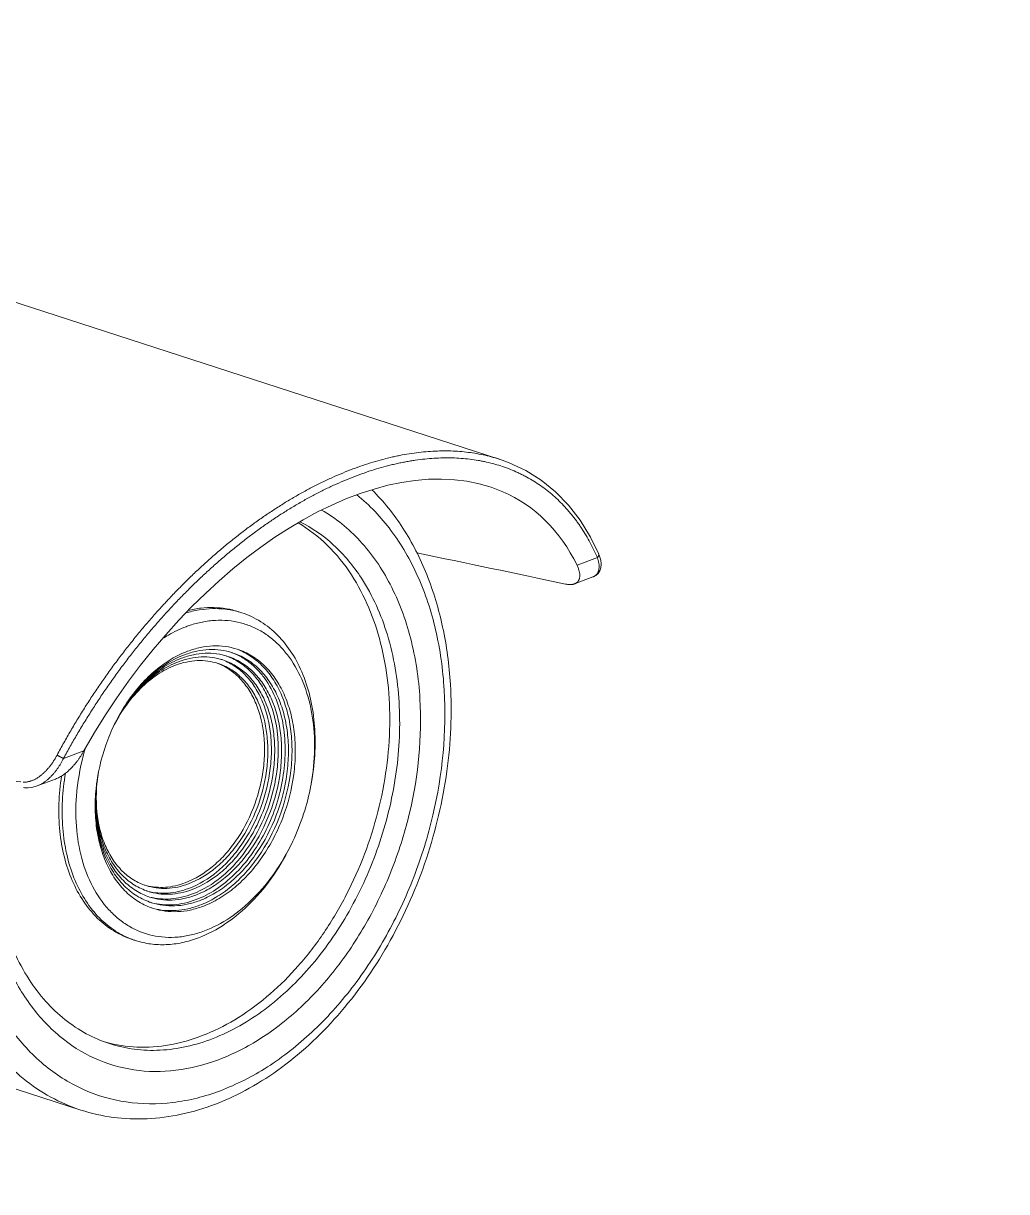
# Model space of a CAD drawing. Header units: millimetres. Extents: x 7106 to 73427, y -466 to 50348.
# Drawn here: x 32545 to 34794, y 5521 to 8191 of the extents above; entities that cross this region are included whole.
import ezdxf

# ---------------------------------------------------------------- set-up
doc = ezdxf.new("R2010")
doc.units = ezdxf.units.MM
doc.layers.add('CCTV', color=7, linetype='Continuous')
doc.layers.add('Cotas', color=1, linetype='Continuous')

# ---------------------------------------------------------------- blocks, each defined once
blk = doc.blocks.new('IB9389-HM EHM OK')
at = {"color": 1}
blk.add_wipeout([(153.89, 404.83), (155.96, 426.05), (156.41, 430.57), (156.38, 437.04), (154.93, 443.98), (151.66, 451.58), (136.79, 469.66), (121.53, 481.29), (94.57, 496.16), (65.62, 507.94), (33.52, 517.95), (-11.46, 528.22), (-52.49, 534.65), (-84.09, 537.96), (-106.97, 539.52), (-152.99, 540.53), (-202.03, 538.34), (-252.69, 531.86), (-297.24, 521.18), (-319.46, 513.13), (-338.53, 503.6), (-356.99, 489.67), (-367.65, 474.37), (-370.14, 464.51), (-370.39, 457.49), (-371.34, 415.98), (-371.37, 406.67), (-370.21, 399.19), (-366.57, 389.2), (-361.64, 380.82), (-345.8, 363.92), (-311.05, 341.89), (-286.31, 331.11), (-254.92, 320.59), (-255.02, 316.5), (-255.34, 302.48), (-258.02, 185.49), (-258.83, 150), (-261.25, 105.95), (-263.65, 65.97), (-267.7, 69.25), (-288.77, 83.54), (-314.38, 95.44), (-331.78, 100.37), (-346.48, 102.45), (-356.02, 103.05), (-371.74, 111.63), (-398.1, 120.21), (-407.19, 122.9), (-435, 125.13), (-460.01, 123.05), (-487.19, 116.54), (-500.44, 111.45), (-1226.28, -124.62), (-1242.22, -129.01), (-1265.55, -141.13), (-1278.69, -152.62), (-1285.54, -160.36), (-1295.27, -174.64), (-1300.96, -185.76), (-1302.72, -190.3), (-1303.24, -195.2), (-1302.49, -198.24), (-1301.72, -200.53), (-1296.26, -202.86), (-1288.19, -205.57), (-1285.43, -206.81), (-1276.09, -205.59), (-1243.66, -198.76), (-1211.69, -192.09), (-1192.58, -188.13), (-1187.22, -187.03), (-1191.61, -196.45), (-1199.05, -216.95), (-1203.63, -234.97), (-1206.5, -251.73), (-1208.72, -285.93), (-1206.01, -324.7), (-1198.89, -360.31), (-1185.84, -399.2), (-1170.35, -431.37), (-1155.92, -454.59), (-1127.28, -489.29), (-1095.09, -516.15), (-1060.07, -534.56), (-1027.71, -542.88), (-981.44, -541.1), (-934.42, -525.17), (-753.03, -466.4), (-647.75, -432.29), (-602.86, -413.06), (-516.79, -386.79), (-423.07, -359.43), (-383.58, -342.04), (-336.6, -327.61), (-275.71, -298.65), (-223.06, -265.49), (-198.09, -233.66), (-188.7, -214.42), (-180.85, -190.9), (-176.54, -170.09), (-174.57, -153.13), (-166.19, -150.42), (-157.02, -147.45), (-150.25, -145.25), (-146.9, -154.96), (-143.04, -163.12), (-138.3, -171.93), (-136.48, -175.46), (-123.77, -175.7), (-93.08, -174.26), (-59.88, -168.58), (-31.24, -157.53), (-18.9, -148.35), (-14, -142.61), (-9.34, -133.7), (-7.78, -126.86), (-5.99, -99.44), (-1.62, -26.96), (2.89, 48.04), (5.79, 96.19), (9.34, 144.52), (19.13, 244.78), (24.88, 303.7), (37.62, 306.01), (72.04, 314.52), (99.9, 324.84), (123.27, 337.84), (141.05, 354.34), (148.33, 366.83), (151.56, 380.99)], dxfattribs=at)
at = {"layer": 'Cotas', "color": 1, "lineweight": 13}
for points in [[(-1238.98, -127.84), (-502.61, 110.76, -0.002174), (-500.44, 111.45, -0.011406), (-486.71, 115.46), (-486.5, 115.52, -0.014665), (-471.57, 119.04, 0.006322), (-470.78, 119.2, -0.015459), (-456.97, 121.56, 0.000399), (-455.25, 121.79, -0.015211), (-442.95, 123.03, -0.004884), (-439.76, 123.22, -0.014319), (-429.57, 123.47, -0.007799), (-424.23, 123.36, -0.010342), (-417.2, 122.96, -0.011211), (-410.72, 122.31, -0.009857), (-404.35, 121.4, -0.011566), (-398.1, 120.21, -0.01167), (-391.99, 118.76, -0.01301), (-386.01, 117.05, -0.012301), (-380.18, 115.08, -0.0119), (-374.51, 112.85, -0.011981)], [(-945.15, -330.2, -0.013196), (-945.95, -329.82, -0.010304), (-946.74, -329.4, -0.004949), (-947.53, -328.95, -0.015681), (-948.3, -328.45, -0.021529), (-949.82, -327.34, -0.015442), (-951.31, -326.09, -0.016812), (-952.74, -324.72, -0.014332), (-954.12, -323.22, -0.012587), (-955.44, -321.63, -0.01082), (-956.71, -319.94, -0.010813), (-957.91, -318.17, -0.010691), (-959.05, -316.32, -0.009717), (-960.12, -314.41, 0.004507), (-964.32, -306.73, 0.004264), (-968.69, -299.1, 0.005066), (-973.2, -291.53, 0.004565), (-977.87, -284.04, 0.004248), (-982.68, -276.62, 0.004582), (-987.62, -269.3, 0.005071), (-992.71, -262.08, 0.004252), (-997.92, -254.95, 0.004616), (-1003.26, -247.95, 0.004627), (-1008.72, -241.07, 0.005102), (-1014.3, -234.31, 0.005049), (-1019.98, -227.68, 0.005077), (-1025.77, -221.2, 0.005551), (-1031.65, -214.87, 0.005563), (-1037.63, -208.7, 0.005175), (-1043.69, -202.68, 0.005217), (-1049.83, -196.85, 0.00571), (-1056.05, -191.19, 0.005699), (-1062.33, -185.71, 0.005824), (-1068.67, -180.43, 0.005474), (-1075.06, -175.34, 0.005419), (-1081.5, -170.46, 0.005992), (-1087.98, -165.79, 0.006224), (-1094.48, -161.34, 0.006313), (-1101.01, -157.1, 0.006046), (-1107.56, -153.09, 0.006141), (-1114.12, -149.32, 0.004334), (-1117.4, -147.52, 0.003131), (-1120.69, -145.77, 0.007935), (-1127.24, -142.48, 0.007753), (-1133.78, -139.41, 0.008573), (-1140.3, -136.61, 0.008738), (-1146.79, -134.05, 0.007383), (-1153.09, -131.79, 0.008507), (-1159.35, -129.78, 0.007648), (-1165.56, -128.02, 0.009154), (-1171.72, -126.5, 0.005238), (-1174.78, -125.84, 0.004938), (-1177.82, -125.23, 0.009526), (-1183.85, -124.22, 0.010323), (-1189.81, -123.46, 0.011514), (-1195.68, -122.95, 0.009872), (-1201.47, -122.68, 0.01189), (-1207.17, -122.68, 0.012114), (-1212.77, -122.92, 0.010431), (-1218.26, -123.41, 0.011524), (-1223.64, -124.16, 0.013719), (-1228.91, -125.16, 0.011943), (-1234.06, -126.39, 0.012575), (-1239.14, -127.9), (-1245.3, -130.12), (-1255.77, -135.03), (-1265.55, -141.13), (-1274.58, -148.41), (-1282.81, -156.83), (-1290.2, -166.37), (-1296.71, -176.99), (-1301.74, -187.37)], [(-1149.02, -138.31, 0.007376), (-1155.32, -136.05, 0.00802), (-1161.59, -134.05, 0.008398), (-1167.82, -132.29, 0.005163), (-1170.91, -131.51, 0.005177), (-1173.99, -130.78, 0.003609), (-1177.05, -130.12, 0.005259), (-1180.09, -129.53, 0.005015), (-1183.12, -128.99, 0.003383), (-1186.12, -128.53, 0.011404), (-1192.08, -127.78, 0.010712), (-1197.96, -127.29, 0.010823), (-1203.74, -127.06, 0.011002), (-1209.42, -127.08, 0.011199), (-1215.01, -127.36, 0.011483), (-1220.49, -127.9, 0.012766), (-1225.86, -128.68, 0.006078), (-1228.5, -129.17, 0.006132), (-1231.11, -129.71, 0.01291), (-1236.23, -131, 0.012316), (-1241.23, -132.53, 0.014013), (-1246.09, -134.31, 0.014105), (-1250.81, -136.34, 0.006402), (-1253.12, -137.44, 0.007315), (-1255.39, -138.6, 0.014222), (-1259.82, -141.1, 0.013383), (-1264.09, -143.83, 0.013122), (-1268.22, -146.78, 0.012457), (-1272.18, -149.98, 0.013805), (-1275.98, -153.39, 0.013637), (-1279.62, -157.01, 0.01356), (-1283.08, -160.85, 0.005635), (-1284.75, -162.85, 0.007143), (-1286.37, -164.9, 0.007132), (-1287.95, -167.01, 0.008243), (-1289.48, -169.16, 0.007055), (-1290.97, -171.37, 0.007022), (-1292.41, -173.62, 0.012046), (-1295.17, -178.28, 0.012362), (-1297.75, -183.11, 0.009233), (-1300.15, -188.12, 0.002343), (-1300.97, -189.98), (-1288.14, -194.8, 0.010434), (-1288.6, -195.82, 0.013444), (-1289.01, -196.82, 0.01606), (-1289.33, -197.79, 0.016801), (-1289.59, -198.73, 0.017618), (-1289.77, -199.64, 0.023432), (-1289.88, -200.52, 0.018563), (-1289.92, -201.36, 0.020066), (-1289.87, -202.15, 0.028153), (-1289.74, -202.9)], [(-946.27, -334.35), (-947.45, -333.95), (-959.09, -329.57, -0.019842), (-960.33, -329.05, -0.019403), (-961.63, -328.41, -0.018899), (-962.9, -327.68, -0.017318), (-964.15, -326.86, -0.014234), (-965.39, -325.95, -0.014009), (-966.61, -324.95, -0.016331), (-967.79, -323.89, -0.011334), (-968.95, -322.76, -0.006757), (-970.08, -321.56, -0.008751), (-971.18, -320.29, -0.008676), (-972.24, -318.97, -0.006675), (-973.27, -317.61, -0.002465), (-974.27, -316.19, -0.008267), (-975.22, -314.73, -0.005644), (-976.15, -313.24, -0.008098), (-977.03, -311.72), (-964.2, -316.54, 0.004555), (-968.38, -308.95, 0.004534), (-972.7, -301.42, 0.004816), (-977.18, -293.94, 0.004812), (-981.8, -286.54, 0.003289), (-984.17, -282.86, 0.001995), (-986.56, -279.22, 0.002641), (-989, -275.58, 0.001969), (-991.47, -271.98, 0.003952), (-996.51, -264.84, 0.005617), (-1001.67, -257.81, 0.005141), (-1006.96, -250.89, 0.004305), (-1012.37, -244.08, 0.004313), (-1017.89, -237.41, 0.005106), (-1023.52, -230.87, 0.005133), (-1029.25, -224.46, 0.004305), (-1035.08, -218.2, 0.004332), (-1041, -212.1, 0.004794), (-1047, -206.16, 0.003943), (-1053.08, -200.39, 0.004886), (-1059.24, -194.8, 0.005827), (-1065.45, -189.39, 0.005389), (-1071.73, -184.17, 0.005434), (-1078.06, -179.14, 0.005085), (-1084.42, -174.31, 0.00621), (-1090.83, -169.7, 0.006287), (-1097.28, -165.29, 0.005247), (-1103.74, -161.1, 0.006113), (-1110.22, -157.15, 0.007157), (-1116.71, -153.41, 0.003147), (-1119.95, -151.63, 0.004423), (-1123.2, -149.91, 0.007056), (-1129.68, -146.65, 0.007178), (-1136.15, -143.62, 0.008277), (-1142.6, -140.84, 0.008134), (-1149.02, -138.31)], [(-1158.7, -147.14, 0.054242), (-1178.29, -171.37, 0.048029), (-1193.31, -200.57, 0.042566), (-1203.37, -233.76, 0.038022), (-1208.26, -269.89, 0.049285), (-1206.01, -324.7, 0.046396), (-1193.08, -379.73, 0.046498), (-1170.35, -431.37, 0.049922), (-1139.25, -476.26, 0.056759), (-1101.74, -511.45, 0.03252), (-1081.27, -524.64, 0.035432), (-1060.07, -534.56, 0.038599), (-1038.47, -541.01, 0.041593), (-1016.82, -543.84, 0.044007), (-995.51, -542.95, 0.045698), (-974.97, -538.31), (-647.75, -432.29)], [(-1149.17, -150.36, 0.063152), (-1170.77, -172.79, 0.05559), (-1187.58, -201.57, 0.048068), (-1198.91, -235.53, 0.042406), (-1204.33, -273.32, 0.07265), (-1197.19, -352.44, 0.034575), (-1185.09, -391.53, 0.034794), (-1167.86, -428.27, 0.036933), (-1146.14, -461.27, 0.04053), (-1120.79, -489.25, 0.045499), (-1092.77, -511.15, 0.052382), (-1063.17, -526.12, 0.060077), (-1033.11, -533.57, 0.066893), (-1003.75, -533.23, 0.069656), (-976.22, -525.12, 0.067629), (-951.59, -509.55, 0.061408), (-930.79, -487.09, 0.054022), (-914.63, -458.63, 0.046727), (-903.72, -425.26, 0.041335), (-898.49, -388.26, 0.01795), (-898.05, -370.27, 0.009774), (-898.36, -360.14, 0.027803), (-901.61, -329.42)], [(-1127, -159.96, 0.038641), (-1139.68, -168.63, 0.036635), (-1151.21, -179.43, 0.066164), (-1170.22, -206.77, 0.056536), (-1183.05, -240.57, 0.048642), (-1189.03, -279.07, 0.072614), (-1182.61, -350.28, 0.034528), (-1171.72, -385.45, 0.035024), (-1156.21, -418.52, 0.036934), (-1136.66, -448.22, 0.040373), (-1113.85, -473.41, 0.045453), (-1088.64, -493.11, 0.052351), (-1061.99, -506.57, 0.060223), (-1034.94, -513.29, 0.066838), (-1008.52, -512.98, 0.069817), (-983.75, -505.68, 0.067689), (-961.57, -491.66, 0.061406), (-942.85, -471.46, 0.053697), (-928.31, -445.84, 0.046858), (-918.49, -415.81, 0.041243), (-913.78, -382.51, 0.040287), (-914.62, -344.5, 0.01258), (-916.26, -331.62)], [(-1113.3, -167.32, 0.070141), (-1134.53, -182.01, 0.063051), (-1152.09, -202.9, 0.070419), (-1168.46, -238.65, 0.058986), (-1175.87, -281.1, 0.049007), (-1174.1, -324.97, 0.046008), (-1163.78, -369.15, 0.046094), (-1145.63, -410.65, 0.049595), (-1120.87, -446.68, 0.056873), (-1091.15, -474.84, 0.067274), (-1058.49, -493.22, 0.038557), (-1041.73, -498.33, 0.041871), (-1025.06, -500.58, 0.044739), (-1008.77, -499.95, 0.046034), (-993.13, -496.45, 0.045918), (-978.52, -490.17, 0.044407), (-965.04, -481.24, 0.041561), (-952.94, -469.78, 0.038344), (-942.4, -455.98, 0.070419), (-926.03, -420.23, 0.058986), (-918.61, -377.78, 0.038464), (-919.25, -343.8, 0.012186), (-920.63, -332.27)], [(-1112.14, -168.04, 0.060991), (-1130.48, -182.05, 0.05522), (-1145.85, -200.88, 0.081493), (-1164.23, -243.83, 0.035067), (-1168.76, -268.84, 0.031641), (-1169.98, -295.36, 0.029718), (-1167.88, -322.7, 0.028652), (-1162.51, -350.17, 0.0281), (-1154.01, -377.05, 0.028519), (-1142.58, -402.65, 0.02955), (-1128.54, -426.31, 0.031671), (-1112.24, -447.42, 0.072176), (-1074.6, -479.89, 0.042469), (-1054.22, -490.4, 0.048023), (-1033.51, -496.72, 0.052779), (-1012.98, -498.67, 0.056165), (-993.19, -496.2, 0.009822), (-989.95, -495.35)], [(-1301.29, -189.64, 0.031857), (-1300.98, -189.98, 0.014434), (-1301.23, -190.73, 0.012901), (-1301.46, -191.47, 0.006614), (-1301.65, -192.21, 0.01542), (-1301.81, -192.92, 0.008521), (-1301.95, -193.62, 0.008519), (-1302.04, -194.3)], [(-1301.85, -188.42, 0.039712), (-1301.79, -188.7, 0.032271), (-1301.69, -188.99)], [(-1284.07, -206.94, 0.01415), (-1283.33, -206.93, 0.020464), (-1282.55, -206.88, 0.018878), (-1281.74, -206.76, 0.012982), (-1280.89, -206.61, -0.001453), (-1187.09, -187)], [(-1302.12, -195.62, 0.016648), (-1302.1, -196.24, 0.052938), (-1301.84, -198.09)], [(-1300.02, -201.18), (-1298.2, -202.13, -0.026366), (-1298.71, -201.91, -0.022182), (-1299.18, -201.67, -0.024587), (-1299.71, -201.31, -0.029816), (-1300.19, -200.91, -0.034831), (-1300.62, -200.44, -0.023334), (-1301, -199.94, -0.013627), (-1301.26, -199.49, -0.022186), (-1301.49, -199.02)], [(-1284.77, -206.9, -0.023016), (-1285.43, -206.81, -0.032089), (-1286.05, -206.67, -0.027264), (-1286.62, -206.48), (-1298.21, -202.13), (-1298.21, -202.13)], [(-1289.53, -203.6, 0.019682), (-1289.4, -203.92, 0.019616), (-1289.25, -204.24)], [(-944.35, -330.53, 0.013502), (-943.54, -330.82, 0.026131), (-941.99, -331.25, 0.019907), (-941.12, -331.42, 0.019118), (-940.31, -331.52, 0.025298), (-939.5, -331.57, 0.019447), (-938.71, -331.58, 0.013348)], [(-937.12, -331.45, 0.000382), (-897.11, -325.56, 0.000383)], [(-1041.15, -224.98, 0.032581), (-1049.63, -222.96, 0.035233), (-1058.05, -222.13, 0.037263), (-1066.29, -222.49, 0.037315), (-1074.27, -224.05, 0.009793), (-1076.57, -224.74, 0.061654), (-1088.59, -230.36, 0.058022), (-1099.25, -238.91, 0.052055), (-1108.21, -250.15, 0.046643), (-1115.21, -263.74, 0.041229), (-1120.04, -279.27, 0.03682), (-1122.56, -296.27, 0.065245), (-1120.41, -332.59, 0.005435), (-1120.2, -333.68, 0.063638), (-1108.82, -368.8)], [(-1042.78, -223.28, 0.032504), (-1050.95, -221.81, 0.033553), (-1059.01, -221.45, 0.035702), (-1066.89, -222.2, 0.03711), (-1074.49, -224.06)], [(-1026.62, -241.05, 0.014174), (-1030.28, -238.82, 0.040997), (-1041.47, -233.51, 0.01051), (-1043.98, -232.62, 0.030378), (-1051.54, -230.6, 0.035617), (-1059.94, -229.52, 0.037563), (-1067.98, -229.68, 0.038795), (-1075.76, -231.04, 0.039972), (-1083.22, -233.57, 0.038832), (-1090.23, -237.25, 0.037795), (-1096.73, -242.04, 0.036389), (-1102.64, -247.87, 0.032824), (-1107.89, -254.68, 0.05827), (-1116.15, -270.89, 0.050088), (-1121.12, -289.9, 0.043849), (-1122.56, -310.79, 0.040446), (-1120.4, -332.58)], [(-1019.91, -410.89, -0.011204), (-1020.75, -411.19, 0.057748), (-1011.72, -407.05, 0.055653), (-1003.65, -400.8, 0.050103), (-996.76, -392.64, 0.045327), (-991.23, -382.76, 0.040066), (-987.21, -371.45, 0.03595), (-984.81, -359, 0.033008), (-984.1, -345.75, 0.030419), (-985.09, -332.07, 0.058208), (-992.04, -304.86, 0.059715), (-1004.91, -280.28, 0.032557), (-1013.15, -269.82, 0.035567), (-1022.32, -260.98, 0.039276), (-1032.15, -253.98, 0.044403), (-1042.4, -249.02, 0.037598), (-1050.44, -246.66, 0.041693), (-1058.43, -245.65, 0.043375), (-1066.24, -246, 0.045186), (-1073.71, -247.75), (-1073.74, -247.69, 0.058443), (-1082.76, -251.84, 0.056057), (-1090.83, -258.08, 0.050847), (-1097.73, -266.25, 0.045161), (-1103.26, -276.12, 0.039929), (-1107.28, -287.43, 0.035849), (-1109.68, -299.88, 0.032638), (-1110.39, -313.13, 0.031149), (-1109.4, -326.82, 0.058208), (-1102.45, -354.03, 0.059721), (-1089.58, -378.6, 0.032546), (-1081.33, -389.06, 0.035879), (-1072.17, -397.9, 0.039244), (-1062.33, -404.91, 0.04419), (-1052.08, -409.87, 0.038156), (-1044.05, -412.23, 0.041011), (-1036.06, -413.23, 0.043377), (-1028.25, -412.89, 0.045327), (-1020.75, -411.19, -0.042218), (-1027.82, -412.4, -0.040002), (-1035.11, -412.5, -0.037868), (-1042.54, -411.42, -0.035538), (-1050, -409.19, -0.044029), (-1060.11, -404.31, -0.039573), (-1069.83, -397.45, -0.035275), (-1078.89, -388.79, -0.032204), (-1087.07, -378.54, -0.058938), (-1099.95, -354.44, -0.05741), (-1107.1, -327.65, -0.030019), (-1108.28, -314.13, -0.032094), (-1107.8, -300.99, -0.073175), (-1101.95, -277.22, -0.043144), (-1096.74, -267.22, -0.049217), (-1090.18, -258.83, -0.053925), (-1082.43, -252.29, -0.056614), (-1073.71, -247.74)], [(-995.93, -295.81, 0.039534), (-1004.76, -280.75, 0.043357), (-1015.48, -267.91, 0.049257), (-1027.58, -257.92, 0.057453), (-1040.49, -251.22, 0.038329), (-1048.25, -248.95, 0.041311), (-1055.95, -247.97, 0.043524), (-1063.48, -248.3, 0.045345), (-1070.71, -249.94, 0.058649), (-1079.42, -253.94, 0.055492), (-1087.2, -259.95, 0.05022), (-1093.85, -267.83, 0.045289), (-1099.18, -277.35, 0.040127), (-1103.05, -288.26, 0.035586), (-1105.37, -300.27, 0.032664), (-1106.05, -313.04, 0.030378), (-1105.1, -326.23, 0.05802), (-1098.4, -352.47, 0.059315), (-1085.99, -376.18, 0.032052), (-1078.04, -386.26, 0.035091), (-1069.2, -394.79, 0.039107), (-1059.71, -401.54, 0.043927), (-1049.83, -406.32, 0.038329), (-1042.08, -408.59, 0.041274), (-1034.38, -409.57, 0.043595), (-1026.85, -409.23, 0.045501), (-1019.62, -407.6, -0.041413), (-1026.41, -408.75, -0.039351), (-1033.42, -408.83, -0.037127), (-1040.57, -407.79, -0.035613), (-1047.75, -405.64, -0.055338), (-1060.18, -399.26, -0.048034), (-1071.88, -389.82, -0.04225), (-1082.34, -377.71, -0.038712), (-1091.1, -363.46, -0.037056), (-1097.79, -347.7, -0.037011), (-1102.13, -331.09, -0.038288), (-1103.93, -314.35, -0.041298), (-1103.11, -298.2, -0.052185), (-1099.12, -281.68, -0.061249), (-1092.11, -267.66, -0.035189), (-1087.59, -261.85, -0.037273), (-1082.46, -256.91, -0.039516), (-1076.8, -252.94, -0.041168), (-1070.68, -249.99)], [(-1066.72, -251.89, 0.004862), (-1067.66, -252.24, -0.045688), (-1060.72, -250.61, -0.0438), (-1053.47, -250.29, -0.041393), (-1046.05, -251.22, -0.037708), (-1038.59, -253.41, -0.055532), (-1026.5, -259.63, -0.048133), (-1015.16, -268.84, -0.042203), (-1005.02, -280.66, -0.039212), (-996.57, -294.56)], [(-1018.48, -404, -0.044222), (-1025.45, -405.58, -0.043874), (-1032.69, -405.9, -0.040789), (-1040.11, -404.96, -0.037033), (-1047.57, -402.77, -0.044503), (-1057.1, -398.17, -0.039323), (-1066.23, -391.67, -0.035186), (-1074.74, -383.45, -0.032042), (-1082.39, -373.74, -0.059608), (-1094.35, -350.92, -0.058166), (-1100.8, -325.65, -0.030696), (-1101.71, -312.95, -0.03345), (-1101.05, -300.65, -0.075793), (-1095.1, -278.58, -0.045073), (-1089.96, -269.41, -0.04986), (-1083.56, -261.83, -0.055326), (-1076.07, -256.04, -0.057846), (-1067.66, -252.24, 0.056423), (-1075.73, -256.48, 0.05338), (-1082.91, -262.59, 0.047658), (-1088.98, -270.39, 0.043379), (-1093.78, -279.69, 0.073361), (-1099.17, -301.75, 0.032008), (-1099.6, -313.95, 0.030247), (-1098.5, -326.5, 0.057465), (-1091.84, -351.34, 0.059033), (-1079.89, -373.68, 0.031654), (-1072.3, -383.18, 0.035455), (-1063.89, -391.21, 0.082576), (-1045.5, -402.09, 0.035519), (-1038.6, -404.16, 0.037919), (-1031.74, -405.17, 0.038703), (-1025.01, -405.09, 0.041694), (-1018.48, -404)], [(-1017.35, -400.41, -0.045272), (-1024.04, -401.92, -0.044052), (-1031.02, -402.24, -0.040883), (-1038.15, -401.33, -0.038373), (-1045.32, -399.23, -0.083463), (-1063.26, -388.55, -0.03594), (-1071.44, -380.65, -0.032176), (-1078.8, -371.32, -0.030758), (-1085.16, -360.73, -0.087304), (-1096.49, -325.07, -0.030644), (-1097.38, -312.85, -0.032981), (-1096.74, -301.02, -0.07585), (-1091.01, -279.81, -0.044744), (-1086.07, -270.99, -0.050004), (-1079.92, -263.7, -0.054985), (-1072.71, -258.13, -0.057283), (-1064.63, -254.49, 0.056022), (-1072.39, -258.58, 0.053478), (-1079.27, -264.47, 0.048477), (-1085.09, -271.97, 0.043278), (-1089.71, -280.92, 0.073108), (-1094.86, -302.14, 0.031986), (-1095.27, -313.85, 0.029788), (-1094.2, -325.92, 0.057247), (-1087.79, -349.78, 0.059057), (-1076.29, -371.25, 0.032033), (-1069, -380.38, 0.035263), (-1060.91, -388.09, 0.082073), (-1043.24, -398.56, 0.03467), (-1036.64, -400.53, 0.037229), (-1030.06, -401.5, 0.039555), (-1023.61, -401.44, 0.040941), (-1017.35, -400.41)], [(-1063.69, -254.14, 0.004862), (-1064.65, -254.42, -0.044532), (-1057.95, -252.91, -0.043374), (-1050.98, -252.6, -0.040927), (-1043.86, -253.51, -0.037867), (-1036.68, -255.61, -0.057625), (-1024.66, -261.85, -0.049832), (-1013.41, -271.18, -0.043707), (-1003.46, -283.15, -0.039873), (-995.29, -297.18, 0.039863), (-1003.14, -283.88, 0.043004), (-1012.63, -272.55, 0.049046), (-1023.35, -263.73, 0.057026), (-1034.77, -257.81, 0.038362), (-1041.66, -255.79, 0.040995), (-1048.5, -254.92, 0.043551), (-1055.2, -255.22, 0.044694), (-1061.62, -256.67, 0.058321), (-1069.36, -260.23, 0.055612), (-1076.28, -265.58, 0.049644), (-1082.19, -272.58, 0.044471), (-1086.94, -281.04, 0.075238), (-1092.44, -301.41, 0.03257), (-1093.04, -312.76, 0.031082), (-1092.19, -324.49, 0.058327), (-1086.23, -347.82, 0.059881), (-1075.21, -368.88, 0.032066), (-1068.14, -377.85, 0.035061), (-1060.28, -385.43, 0.08333), (-1043.07, -395.68, 0.037677), (-1036.18, -397.7)], [(-1060.62, -256.37, 0.004682), (-1061.6, -256.73, 0.05701), (-1069.03, -260.68, 0.053581), (-1075.63, -266.34, 0.047959), (-1081.2, -273.56, 0.043416), (-1085.62, -282.15, 0.072812), (-1090.55, -302.52, 0.031477), (-1090.93, -313.77, 0.029636), (-1089.9, -325.34, 0.056953), (-1083.74, -348.23, 0.058769), (-1072.7, -368.82, 0.032), (-1065.7, -377.57, 0.03536), (-1057.94, -384.98, 0.082508), (-1040.99, -395, 0.034594), (-1034.69, -396.9, 0.037334), (-1028.43, -397.83, 0.039784), (-1022.28, -397.78, 0.041139), (-1016.32, -396.78, -0.044684), (-1022.64, -398.27, -0.04352), (-1029.33, -398.56, -0.041743), (-1036.18, -397.7)], [(-972.61, -336.75, 0.044946), (-977.47, -311.84, 0.003259), (-977.9, -310.37)], [(-964.2, -316.54, 0.015774), (-962.43, -319.78, 0.010306), (-961.47, -321.33, 0.011218), (-960.47, -322.83, 0.01125), (-959.43, -324.26, 0.008357), (-958.34, -325.63, 0.00858), (-957.22, -326.93, 0.010845), (-956.05, -328.15, 0.015653), (-954.69, -329.44, 0.007344), (-953.98, -330.04, 0.011648), (-953.28, -330.61, 0.018663), (-951.83, -331.66, 0.019994), (-950.35, -332.58, 0.018771), (-948.92, -333.33, 0.017704), (-947.46, -333.95)], [(-961.59, -315.33, -0.006111), (-961.87, -315.49), (-962.16, -315.65)], [(-972.53, -337.56, -0.042521), (-972.25, -359.37, -0.047982), (-975.67, -379.69, -0.055274), (-982.62, -397.55, -0.064489), (-992.76, -412.03, -0.03619), (-998.85, -417.75, -0.037861), (-1005.49, -422.39, -0.078318), (-1020.3, -428.22, -0.038075), (-1028.23, -429.34, -0.037629), (-1036.4, -429.23, -0.035768), (-1044.69, -427.91, -0.032557), (-1053.02, -425.37, -0.057804), (-1069.08, -417.04, -0.049421), (-1084.11, -404.57, -0.043527), (-1097.4, -388.57, -0.040174), (-1108.35, -369.8, 0.040136), (-1096.74, -390.07, 0.044021), (-1082.53, -407.34, 0.050024), (-1066.43, -420.79, 0.058127), (-1049.2, -429.77, 0.03762), (-1039.04, -432.75, 0.040814), (-1028.94, -434.03, 0.043791), (-1019.07, -433.59, 0.045107), (-1009.59, -431.45, 0.012823), (-1007.51, -430.77, 0.05916), (-995.85, -425.38, 0.056109), (-985.46, -417.23, 0.051234), (-976.64, -406.54, 0.045674), (-969.64, -393.61, 0.040196), (-964.65, -378.82, 0.035992), (-961.82, -362.58, 0.063895), (-962.87, -327.61)], [(-986.09, -325.87, -0.065042), (-984.58, -353.43, -0.036825), (-986.53, -366.3, -0.040754), (-990.24, -378.06, -0.046613), (-995.58, -388.35, -0.051999), (-1002.4, -396.86, -0.057885), (-1010.49, -403.34, -0.06181), (-1019.63, -407.54, 0.011204), (-1018.77, -407.3)], [(-1017.36, -403.63, -0.005429), (-1018.48, -404, 0.060993), (-1009.68, -399.9, 0.057486), (-1001.89, -393.65, 0.052146), (-995.32, -385.45, 0.046265), (-990.17, -375.52, 0.040486), (-986.61, -364.19, 0.036957), (-984.73, -351.77, 0.064925), (-986.26, -324.98, -0.064697), (-984.91, -350.42, -0.036868), (-986.74, -362.31, -0.040691), (-990.18, -373.16, -0.045472), (-995.13, -382.65, -0.051926), (-1001.43, -390.5, -0.057136), (-1008.92, -396.48, -0.060907), (-1017.37, -400.35, 0.013908), (-1016.23, -400.03)], [(-1015.14, -396.45, -0.010042), (-1016.23, -396.75), (-1016.32, -396.78, 0.059495), (-1008.29, -393.15, 0.056483), (-1001.22, -387.59, 0.051069), (-995.24, -380.31, 0.045623), (-990.49, -371.5, 0.040117), (-987.11, -361.42, 0.035855), (-985.21, -350.35, 0.063888), (-986, -326.55)], [(-1006.95, -430.51, 0.058256), (-995.66, -424.58, 0.054919), (-985.67, -415.99, 0.049604), (-977.28, -404.96, 0.043885), (-970.69, -391.81, 0.039071), (-966.12, -376.9, 0.035401), (-963.66, -360.64, 0.062673), (-965.35, -325.9)], [(-974.97, -538.31, 0.046827), (-956.06, -530.14, 0.045311), (-938.69, -518.43, 0.042388), (-923.16, -503.37, 0.039092), (-909.73, -485.23, 0.035649), (-898.65, -464.33, 0.03248), (-890.1, -441.04, 0.05707), (-881.17, -388.94, 0.014017), (-880.69, -373.7, 0.040572), (-884.44, -326.85)]]:
    blk.add_lwpolyline(points, format="xyb", dxfattribs=at)
for points in [[(-1239.14, -127.9), (-1239.08, -127.88)], [(-1302.35, -188.95), (-1303.09, -191.66)], [(-1301.73, -187.37), (-1301.73, -187.36), (-1302.35, -188.95)], [(-1303.09, -191.66), (-1303.34, -194.11), (-1303.13, -196.3), (-1302.49, -198.24), (-1301.43, -199.89), (-1300.02, -201.18)], [(-946.28, -334.35), (-943.98, -334.9), (-941.72, -335.13), (-939.53, -335.06), (-938.78, -334.97)]]:
    blk.add_lwpolyline(points, dxfattribs=at)
for centre, radius, start, end in [((-1300.11, -188.05), 1.76, 157.26921, 165.86089), ((-1283.27, -200.79), 6.91, 212.9007, 215.75974), ((-1286.59, -203.46), 2.64, 217.98931, 225.46972), ((-1281.98, -198.09), 9.72, 230.29199, 232.38839), ((-1284.93, -201.93), 4.86, 240.78808, 245.11072), ((-1053.95, -242.5), 12.14, 78.52845, 79.56343), ((-960.55, -322.87), 7.22, 112.27393, 114.49651), ((-967.18, -306.46), 10.46, 295.13566, 296.87103), ((-963.97, -310.35), 5.51, 298.89468, 302.16474), ((-957.04, -319.8), 6.18, 122.04265, 124.50713)]:
    blk.add_arc(centre, radius, start, end, dxfattribs=at)
for points in [[(-977.03, -311.72), (-1046.42, -188.34), (-1164.73, -115.21), (-1241.28, -148.38)], [(-1241.28, -148.38), (-1261.56, -157.17), (-1277.55, -173.02), (-1288.14, -194.8)], [(-1301.87, -187.88), (-1301.88, -187.92), (-1301.88, -187.96), (-1301.88, -188.01)], [(-1301.88, -188.01), (-1301.88, -188.05), (-1301.88, -188.1), (-1301.88, -188.15)], [(-1301.88, -188.15), (-1301.88, -188.24), (-1301.87, -188.33), (-1301.85, -188.42)], [(-1301.82, -187.62), (-1301.85, -187.7), (-1301.86, -187.79), (-1301.87, -187.88)], [(-1301.69, -188.99), (-1301.65, -189.08), (-1301.6, -189.17), (-1301.55, -189.26)], [(-1301.55, -189.26), (-1301.5, -189.35), (-1301.44, -189.43), (-1301.38, -189.52)], [(-1301.38, -189.52), (-1301.35, -189.56), (-1301.32, -189.6), (-1301.29, -189.64)], [(-1302.1, -194.97), (-1302.1, -195.19), (-1302.11, -195.4), (-1302.12, -195.62)], [(-1302.04, -194.3), (-1302.06, -194.53), (-1302.08, -194.75), (-1302.1, -194.97)], [(-1301.85, -197.98), (-1301.8, -198.16), (-1301.75, -198.34), (-1301.69, -198.51)], [(-1301.69, -198.51), (-1301.63, -198.69), (-1301.56, -198.85), (-1301.49, -199.02)], [(-1289.65, -203.25), (-1289.69, -203.14), (-1289.72, -203.02), (-1289.74, -202.9)], [(-1289.53, -203.6), (-1289.58, -203.48), (-1289.62, -203.37), (-1289.65, -203.25)], [(-1289.08, -204.54), (-1289.14, -204.44), (-1289.19, -204.34), (-1289.25, -204.24)], [(-1288.67, -205.09), (-1288.74, -205), (-1288.82, -204.91), (-1288.88, -204.82)], [(-1288.19, -205.57), (-1288.27, -205.5), (-1288.35, -205.42), (-1288.44, -205.35)], [(-1287.62, -205.99), (-1287.72, -205.93), (-1287.82, -205.87), (-1287.91, -205.8)], [(-1287.31, -206.17), (-1287.41, -206.12), (-1287.51, -206.06), (-1287.62, -205.99)], [(-1286.62, -206.48), (-1286.74, -206.44), (-1286.86, -206.39), (-1286.98, -206.34)], [(-1284.07, -206.94), (-1284.3, -206.93), (-1284.54, -206.92), (-1284.77, -206.9)], [(-1074.27, -224.05), (-1074.34, -224.07), (-1074.41, -224.09), (-1074.48, -224.1)], [(-1070.38, -249.88), (-1070.48, -249.92), (-1070.59, -249.95), (-1070.68, -249.99)], [(-964, -316.47), (-964.06, -316.49), (-964.13, -316.52), (-964.19, -316.54)], [(-963.78, -316.4), (-963.85, -316.42), (-963.92, -316.45), (-964, -316.47)], [(-963.54, -316.3), (-963.62, -316.33), (-963.69, -316.36), (-963.78, -316.4)], [(-963.01, -316.06), (-963.1, -316.11), (-963.19, -316.15), (-963.28, -316.19)], [(-962.73, -315.93), (-962.82, -315.98), (-962.92, -316.02), (-963.01, -316.06)], [(-962.16, -315.65), (-962.26, -315.7), (-962.35, -315.74), (-962.45, -315.79)], [(-961.31, -315.18), (-961.41, -315.23), (-961.5, -315.29), (-961.59, -315.33)], [(-960.78, -314.86), (-960.87, -314.91), (-960.96, -314.97), (-961.04, -315.02)], [(-960.54, -314.7), (-960.62, -314.76), (-960.71, -314.81), (-960.78, -314.86)], [(-960.12, -314.41), (-960.19, -314.46), (-960.25, -314.51), (-960.32, -314.56)], [(-945.15, -330.2), (-944.89, -330.32), (-944.62, -330.43), (-944.35, -330.53)], [(-972.53, -337.56), (-972.56, -337.29), (-972.58, -337.02), (-972.61, -336.75)], [(-1108.82, -368.8), (-1108.66, -369.13), (-1108.5, -369.47), (-1108.34, -369.8)], [(-1007.53, -430.73), (-1007.33, -430.66), (-1007.14, -430.58), (-1006.95, -430.51)]]:
    blk.add_open_spline(points, degree=3, dxfattribs=at)

msp = doc.modelspace()

# ---------------------------------------------------------------- block references
at = {"layer": 'Cotas', "xscale": -3.623622844581223, "yscale": 3.623622844581223, "zscale": 3.623622844581223}
msp.add_blockref('IB9389-HM EHM OK', (29143.5, 7658), dxfattribs=at)

# ---------------------------------------------------------------- next in the draw order: linework, layer by layer
at = {"layer": 'CCTV'}
for points, weights, knots in [([(33892.8, 23895, 276978300.8), (33892.8, 22426.3, 255327786.2), (33892.8, 20957.6, 233677271.7), (33892.8, 20743, 233677271.7), (33738.1, 20594.3, 233677271.7), (33583.4, 20445.5, 233677271.7), (33369, 20453.8, 233677271.7), (25251.4, 20453.8, 233677271.7), (17133.9, 20453.8, 233677271.7), (16918.6, 20453.8, 233677271.7), (16767.8, 20300.2, 233677271.7), (16617, 20146.6, 233677271.7), (16620.9, 19931.4, 233677271.7), (16658.1, 10979.5, 116838635.8), (16695.4, 2027.6), (16695.4, 1514.6), (17208.4, 1505.2), (17924.9, 1505.6), (18641.5, 1505.9)], [1, 1, 1, 0.920122773917, 1, 0.920122773917, 1, 1, 1, 0.922126429223, 1, 0.922126429223, 1, 1, 1, 0.713520548787, 1, 1, 1], [0, 0, 0, 1, 1, 1.804805, 1.804805, 2.60961, 2.60961, 3.60961, 3.60961, 4.40412, 4.40412, 5.19863, 5.19863, 6.19863, 6.19863, 7.751203, 7.751203, 8.751203, 8.751203, 8.751203]), ([(34453.3, 20494.7, 155784847.8), (34453.3, 20280.1, 155784847.8), (34298.6, 20131.3, 155784847.8), (34143.9, 19982.5, 155784847.8), (33929.5, 19990.8, 155784847.8), (25811.8, 19990.7, 155784847.8), (17694.1, 19990.7, 155784847.8), (17479.1, 19990.8, 155784847.8), (17328.3, 19837.2, 155784847.8), (17177.5, 19683.6, 155784847.8), (17181.4, 19468.4, 155784847.8), (17194.9, 13823.9, 77892423.9), (17208.4, 8179.5), (17208.4, 7666.4), (17721.4, 7657.1), (18179, 7657.4), (18636.7, 7657.8)], [1, 0.920122773917, 1, 0.920122773917, 1, 1, 1, 0.922126429223, 1, 0.922126429223, 1, 1, 1, 0.713520548787, 1, 1, 1], [0, 0, 0, 0.804805, 0.804805, 1.60961, 1.60961, 2.60961, 2.60961, 3.40412, 3.40412, 4.19863, 4.19863, 5.19863, 5.19863, 6.751203, 6.751203, 7.751203, 7.751203, 7.751203])]:
    msp.add_rational_spline(points, weights, degree=2, knots=knots, dxfattribs=at)

doc.saveas('drawing.dxf')
